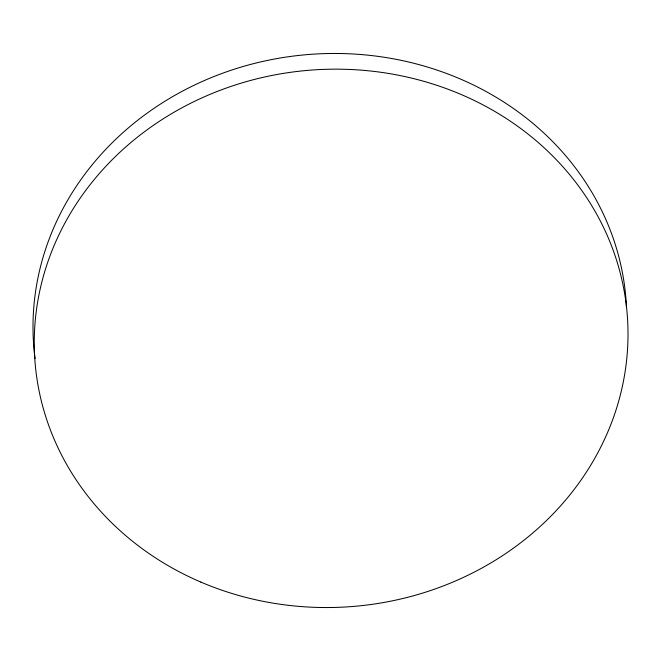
<?xml version="1.0" encoding="UTF-8"?>
<svg xmlns="http://www.w3.org/2000/svg" width="661" height="661" viewBox="0 0 661 661"><rect width="100%" height="100%" fill="white"/><g stroke="black" fill="none" stroke-linecap="round" stroke-linejoin="round"><path stroke-width="0.99" d="M35.074 358.683A297.045 268.994 -4.6 0 1 305.894 54.723A297.045 268.994 -4.6 0 1 626.463 306.729M200.845 582.077A297.045 268.994 -4.6 0 0 627.297 315.454A297.045 268.994 -4.6 0 0 165.258 117.518A297.045 268.994 -4.6 0 0 200.845 582.077"/></g></svg>
